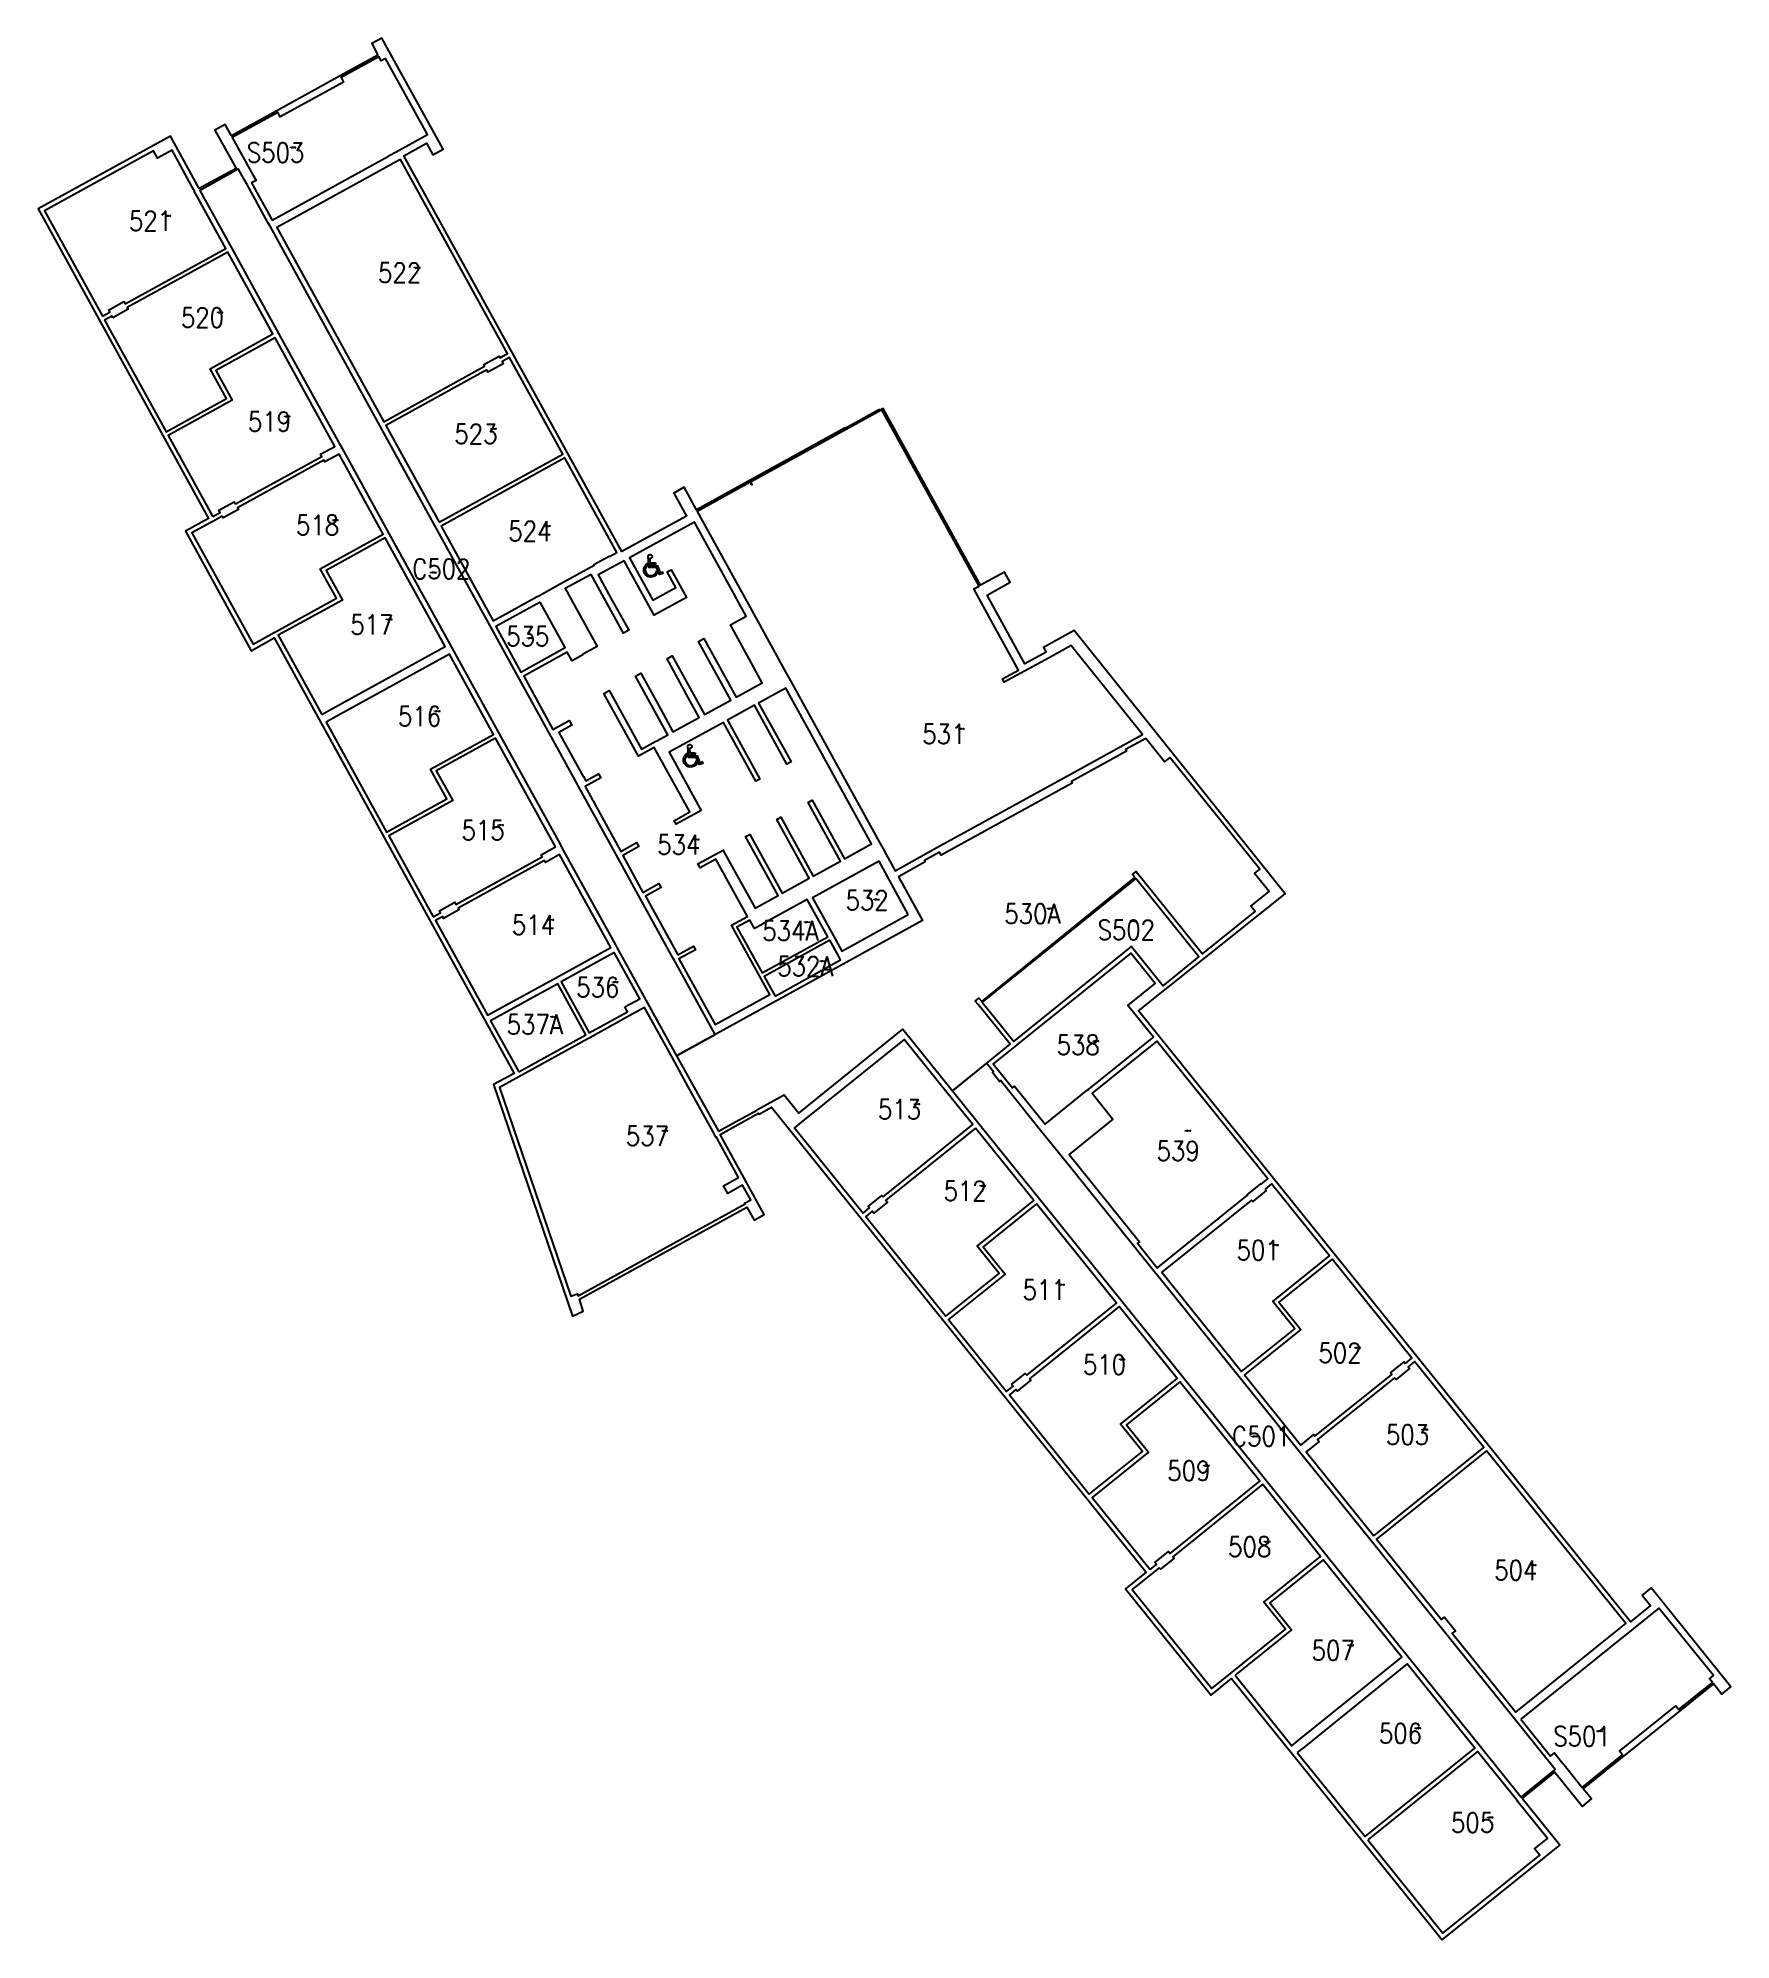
# Model space of a CAD drawing. Header units: inches. Extents: x 69232226 to 69234544, y 27656178 to 27658782.
import ezdxf
from ezdxf.enums import TextEntityAlignment as Align

# ---------------------------------------------------------------- set-up
doc = ezdxf.new("R2010")
doc.units = ezdxf.units.IN
doc.header["$LTSCALE"] = 100
doc.header["$MEASUREMENT"] = 0
doc.layers.get('0').update_dxf_attribs({"linetype": 'CONTINUOUS'})
for name, color, linetype in [('A-IDEN-ICON', 4, 'CONTINUOUS'), ('A-IDEN-SNUM', 4, 'CONTINUOUS'), ('A-IDEN-VNUM', 4, 'CONTINUOUS'), ('AREA-ASSIGN', 7, 'CONTINUOUS'), ('AREA-GROSS', 1, 'CONTINUOUS')]:
    doc.layers.add(name, color=color, linetype=linetype)
doc.layers.get('0').off()
doc.styles.add('ROOMSNUMBER', font='txt.shx', dxfattribs={"height": 1})
doc.styles.add('ROOMVNUMBER', font='simplex8.shx', dxfattribs={"width": 0.85, "height": 0.075})

# ---------------------------------------------------------------- blocks, each defined once
blk = doc.blocks.new('CPHC')
for points in [[(10, 11), (10, 10), (6.4, 10), (6.4, 9), (11.5, 9), (13.3, 4.3), (14.8, 4.9), (15.2, 3.9), (12.7, 3), (10.8, 8), (5.5, 8), (5, 15.8, -2.310496), (6.1, 14.1), (6.3, 11)], [(4.7, 9.6, 1.506288), (10.9, 5.7), (11.5, 4.2, -1.382884), (4.6, 10.7)]]:
    blk.add_lwpolyline(points, format="xyb", close=True)

msp = doc.modelspace()

# ---------------------------------------------------------------- linework, layer by layer
at = {"layer": 'AREA-ASSIGN', "flags": 128}
for points in [[(69232546.6, 27658532.9), (69232705.9, 27658620.6), (69232706.1, 27658620.7), (69232716.7, 27658626.5), (69232759.4, 27658650), (69232702, 27658754.3), (69232695.9, 27658751), (69232692.9, 27658756.6), (69232641.1, 27658728.1), (69232644.5, 27658721.9), (69232557.8, 27658674.2), (69232554.4, 27658680.3), (69232492.1, 27658646), (69232520.2, 27658595), (69232520.2, 27658595), (69232524.7, 27658587), (69232518.6, 27658583.7)], [(69232314.4, 27658401.2), (69232324.4, 27658406.7), (69232322.8, 27658409.6), (69232343.8, 27658421.2), (69232345.4, 27658418.3), (69232483.2, 27658494.2), (69232444, 27658565.3), (69232440, 27658572.6), (69232440.4, 27658572.8), (69232439.2, 27658575), (69232409.6, 27658628.7), (69232389.7, 27658617.8), (69232384.2, 27658627.7), (69232234.9, 27658545.5)], [(69232711.9, 27658610.2), (69232711.7, 27658610.1), (69232553, 27658522.7), (69232699.5, 27658256.7), (69232837.7, 27658332.8), (69232836.4, 27658335.2), (69232857.5, 27658346.7), (69232858.8, 27658344.4), (69232868.9, 27658350), (69232722.4, 27658616)], [(69232450.2, 27658574.9), (69232447.8, 27658573.6), (69232491, 27658495.1), (69232555.6, 27658377.8), (69232638.9, 27658226.4), (69232642, 27658220.9), (69232706.5, 27658103.7), (69232792.8, 27657947), (69232857.5, 27657829.5), (69232940.9, 27657678.1), (69232944, 27657672.5), (69233016.7, 27657540.4), (69233018.8, 27657536.6), (69233018.8, 27657536.6), (69233055.8, 27657469.5), (69233060.8, 27657460.3), (69233100.4, 27657388.5), (69233153.3, 27657417.6), (69233098.1, 27657517.8), (69233095.4, 27657522.6), (69233095.5, 27657522.7), (69233045.3, 27657613.8), (69233023.1, 27657654.2), (69232968.2, 27657753.9), (69232968.2, 27657753.9), (69232962, 27657765.1), (69232928.8, 27657825.5), (69232928.5, 27657826), (69232926.9, 27657828.8), (69232883.2, 27657908.1), (69232847.3, 27657973.3), (69232845.7, 27657976.2), (69232845.2, 27657977.1), (69232770.4, 27658113), (69232694.6, 27658250.6), (69232543.8, 27658524.5), (69232540.9, 27658529.8), (69232512.9, 27658580.5), (69232512.9, 27658580.5), (69232508.5, 27658588.6), (69232500.7, 27658602.7), (69232500.2, 27658602.4)], [(69232328.6, 27658399.1), (69232327.2, 27658401.5), (69232317.2, 27658396), (69232401.5, 27658243), (69232484.1, 27658288.5), (69232461.6, 27658329.4), (69232547.8, 27658376.9), (69232486.1, 27658489), (69232348.3, 27658413.1), (69232349.6, 27658410.7)], [(69232465.4, 27658127), (69232475.4, 27658132.5), (69232473.8, 27658135.5), (69232494.8, 27658147), (69232496.4, 27658144.1), (69232614.7, 27658209.2), (69232613.1, 27658212.2), (69232632.6, 27658222.9), (69232550.6, 27658371.8), (69232469.6, 27658327.1), (69232492.1, 27658286.2), (69232404.3, 27658237.9), (69232465.1, 27658127.6)], [(69232775.3, 27658119.1), (69232944.7, 27658212.4), (69232871.8, 27658344.8), (69232861.6, 27658339.2), (69232863.2, 27658336.2), (69232842.2, 27658324.7), (69232840.6, 27658327.7), (69232702.3, 27658251.6)], [(69233529.6, 27657987.5), (69233522.9, 27657999.6), (69233507.4, 27658027.7), (69233514.7, 27658031.7), (69233381.7, 27658273.2), (69233201.8, 27658174.1), (69233203.9, 27658170.4), (69233203.4, 27658170.1), (69233201.3, 27658173.9), (69233128.8, 27658134), (69233206.2, 27657993.3), (69233250.7, 27657912.5), (69233258.3, 27657898.8), (69233378.1, 27657681.2), (69233383.3, 27657671.7), (69233383.3, 27657671.7), (69233387.4, 27657664.2), (69233399.8, 27657641.9), (69233457.1, 27657673.5), (69233636.6, 27657772.3), (69233712, 27657813.8), (69233738.7, 27657828.6), (69233662.5, 27657923.3), (69233658.3, 27657928.4), (69233643.3, 27657947.1), (69233640.8, 27657950.3), (69233610.5, 27657933.6), (69233610.5, 27657933.6), (69233549.3, 27657899.9), (69233546.7, 27657904.5), (69233568.6, 27657916.5)], [(69232478.2, 27658127.4), (69232465.4, 27658120.3), (69232465.1, 27658120.1), (69232462.5, 27658118.7), (69232436.7, 27658104.5), (69232520.6, 27657952.1), (69232549.3, 27657967.9), (69232549.3, 27657967.9), (69232552.2, 27657969.5), (69232634.8, 27658014.9), (69232612.5, 27658055.3), (69232698.8, 27658102.8), (69232638.4, 27658212.4), (69232618.8, 27658201.7), (69232617.5, 27658204.1), (69232499.2, 27658138.9), (69232500.6, 27658136.5), (69232479.5, 27658125)], [(69232947.6, 27658207.2), (69232778.1, 27658113.9), (69232849.5, 27657984.3), (69232909.4, 27658017.2), (69232909.4, 27658017.3), (69232911.7, 27658018.5), (69232940.9, 27658034.6), (69232987.7, 27658060.4), (69232987.4, 27658061), (69233008.4, 27658072.6), (69233008.8, 27658072), (69233018.9, 27658077.6)], [(69233134.3, 27657724.4), (69233099.8, 27657705.4), (69233097, 27657710.4), (69233118.5, 27657722.3), (69233072.2, 27657806.6), (69233069.9, 27657810.7), (69233048.3, 27657798.8), (69233001.1, 27657884.6), (69233008.3, 27657888.6), (69233035.1, 27657839.8), (69233052.5, 27657808.3), (69233072.3, 27657819.2), (69233073.4, 27657819.8), (69233088.4, 27657828.1), (69233071.1, 27657859.6), (69233044.2, 27657908.3), (69233051.4, 27657912.3), (69233078.3, 27657863.6), (69233095.6, 27657832), (69233131.6, 27657851.8), (69233114.2, 27657883.4), (69233087.4, 27657932.1), (69233094.6, 27657936.1), (69233121.4, 27657887.3), (69233138.8, 27657855.8), (69233174.7, 27657875.6), (69233157.3, 27657907.1), (69233130.5, 27657955.8), (69233137.7, 27657959.8), (69233164.6, 27657911.1), (69233181.9, 27657879.6), (69233217.8, 27657899.3), (69233200.5, 27657930.9), (69233174.2, 27657978.7), (69233195.8, 27657990.6), (69233166.4, 27658043.8), (69233166.4, 27658043.8), (69233124.9, 27658119.3), (69233068.4, 27658088.2), (69233036, 27658070.4), (69233067.8, 27658012.6), (69233099.4, 27658029.9), (69233087.8, 27658051), (69233093.3, 27658054), (69233114.1, 27658016.2), (69233069.8, 27657991.9), (69233046.2, 27658034.9), (69233046.2, 27658034.9), (69233028.8, 27658066.4), (69232993.3, 27658046.9), (69233010.7, 27658015.3), (69233034.9, 27657971.4), (69233027.6, 27657967.4), (69233000.8, 27658016.2), (69233000.8, 27658016.2), (69232983.4, 27658047.7), (69232947.9, 27658028.2), (69232965.3, 27657996.7), (69232965.3, 27657996.7), (69232991.7, 27657948.8), (69232971.7, 27657937.8), (69232972, 27657937.4), (69232957.3, 27657929.3), (69232950.8, 27657941), (69232891.2, 27657908.2), (69232931.2, 27657835.4), (69232953.5, 27657847.7), (69232957.1, 27657841.2), (69232939.2, 27657831.3), (69232972.5, 27657770.9), (69232973, 27657771.1), (69232976.3, 27657765), (69232993.8, 27657774.6), (69232996.8, 27657769.1), (69232975.1, 27657757.2), (69233024, 27657668.4), (69233045.6, 27657680.3), (69233048.7, 27657674.8), (69233026.7, 27657662.7), (69233054.5, 27657612.2), (69233076.3, 27657624.2), (69233079.1, 27657619.2), (69233079.3, 27657619.3), (69233079.3, 27657618.8), (69233057.9, 27657607), (69233102.1, 27657526.6), (69233123.8, 27657538.5), (69233126.6, 27657533.5), (69233126.5, 27657533.5), (69233103.8, 27657521), (69233153.2, 27657431.2), (69233228, 27657472.4), (69233214.5, 27657497), (69233175.8, 27657567.2), (69233197.4, 27657579.1), (69233154.2, 27657657.6), (69233132.6, 27657645.7), (69233129.6, 27657651.2), (69233164.1, 27657670.2), (69233165.4, 27657667.9), (69233207.9, 27657590.7), (69233239.4, 27657608.1), (69233195.1, 27657688.5), (69233200.6, 27657691.5), (69233244.9, 27657611.1), (69233282.1, 27657631.6), (69233237.8, 27657712), (69233243.3, 27657715), (69233287.6, 27657634.6), (69233324.8, 27657655.1), (69233280.6, 27657735.5), (69233286, 27657738.5), (69233330.3, 27657658.1), (69233367.5, 27657678.6), (69233323.3, 27657759), (69233323.3, 27657759), (69233294.4, 27657811.4), (69233294.4, 27657811.4), (69233250.1, 27657892), (69233212.8, 27657871.5), (69233257.2, 27657790.9), (69233251.7, 27657787.9), (69233207.3, 27657868.5), (69233170.1, 27657848), (69233214.5, 27657767.4), (69233209, 27657764.3), (69233164.6, 27657844.9), (69233090.4, 27657804.1), (69233133, 27657726.7)], [(69232614.7, 27657855.8), (69232624.5, 27657861.1), (69232624.5, 27657861.1), (69232783.6, 27657948.8), (69232701.6, 27658097.6), (69232620.5, 27658053), (69232642.8, 27658012.6), (69232555, 27657964.3)], [(69232913.5, 27658009.8), (69232853, 27657976.5), (69232887.3, 27657914), (69232947.9, 27657947.4)], [(69232630.3, 27657850.6), (69232620.5, 27657845.3), (69232703.4, 27657694.7), (69232786.1, 27657740.2), (69232763.5, 27657781.1), (69232849.7, 27657828.6), (69232789.4, 27657938.2), (69232630.3, 27657850.6)], [(69232767.3, 27657578.6), (69232777.4, 27657584.1), (69232775.7, 27657587.1), (69232796.7, 27657598.7), (69232798.4, 27657595.7), (69232916.6, 27657660.8), (69232915, 27657663.8), (69232934.6, 27657674.6), (69232852.6, 27657823.5), (69232771.5, 27657778.8), (69232794, 27657737.9), (69232706.3, 27657689.6)], [(69233478.2, 27657340.6), (69233527.5, 27657380.2), (69233557.1, 27657404.1), (69233513.3, 27657458.5), (69233509.6, 27657463.2), (69233514.6, 27657467.2), (69233518.4, 27657462.6), (69233728.1, 27657632.7), (69233724.9, 27657636.6), (69233730, 27657640.7), (69233820.7, 27657527.9), (69233892.9, 27657586), (69233887.1, 27657593.3), (69233912, 27657613.3), (69233892, 27657638.2), (69233899.2, 27657644), (69233776, 27657797), (69233768.8, 27657791.2), (69233743.2, 27657823), (69233715.4, 27657807.7), (69233716.6, 27657805.5), (69233641.2, 27657764), (69233642.4, 27657761.8), (69233462.9, 27657663), (69233460.5, 27657667.3), (69233439.9, 27657656), (69233441.1, 27657653.8), (69233404.3, 27657633.6), (69233437.2, 27657573.9), (69233100.4, 27657388.5), (69233157.8, 27657285), (69233210.4, 27657314), (69233210.3, 27657314.3), (69233247.8, 27657335), (69233267.9, 27657310), (69233410.4, 27657424.8)], [(69232780.2, 27657579), (69232770.2, 27657573.5), (69232841.6, 27657443.9), (69232935.9, 27657495.8), (69233010.4, 27657536.8), (69232940.4, 27657664.1), (69232920.8, 27657653.3), (69232919.5, 27657655.7), (69232801.2, 27657590.6), (69232802.5, 27657588.2), (69232781.5, 27657576.6)], [(69233417.8, 27657582.1), (69233377.8, 27657654.8), (69233286.7, 27657604.6), (69233315.4, 27657552.6), (69233326.7, 27657531.9)], [(69233217.5, 27657568.4), (69233207, 27657562.7), (69233200.6, 27657574.3), (69233183.2, 27657564.7), (69233217.8, 27657501.8), (69233307.8, 27657551.4), (69233279.5, 27657602.6), (69233217.5, 27657568.5), (69233217.5, 27657568.4)], [(69233235.3, 27657470.2), (69233325.2, 27657519.6), (69233322.1, 27657525.3), (69233310.3, 27657546.8), (69233220.4, 27657497.2)], [(69233029.8, 27657455.3), (69233050.1, 27657466.4), (69233015.2, 27657529.8), (69233014.5, 27657529.4), (69232942.3, 27657489.6), (69232980.8, 27657419.8), (69233033.4, 27657448.7)], [(69233563.7, 27657401.1), (69233534.1, 27657377.2), (69233539.5, 27657370.5), (69233549.2, 27657358.5), (69233560.4, 27657344.6), (69233563.1, 27657346.8), (69233605.1, 27657294.6), (69233662.8, 27657341.1), (69233664.9, 27657342.7), (69233664.9, 27657342.8), (69233753.5, 27657414.1), (69233718.5, 27657457.5), (69233755.9, 27657487.6), (69233722.5, 27657528.9), (69233568.8, 27657405.1)], [(69232884.3, 27657366.3), (69232976.3, 27657417), (69232937.7, 27657487.1), (69232845.7, 27657436.4)], [(69233094.7, 27657385.4), (69233056.6, 27657454.5), (69233036.4, 27657443.4), (69232981.5, 27657413.1), (69232979.1, 27657411.8), (69232884.3, 27657359.6), (69232858.1, 27657345.2), (69232955.7, 27657059.2), (69232964.7, 27657062.3), (69232965.6, 27657059.7), (69233194.3, 27657185.6), (69233193.6, 27657186.7), (69233202, 27657191.3), (69233191, 27657211.2), (69233170.5, 27657199.9), (69233164.7, 27657210.4), (69233185.3, 27657221.7), (69233155.9, 27657275), (69233154.7, 27657277.2), (69233154.4, 27657277), (69233150.4, 27657284.3), (69233116.4, 27657345.9)], [(69233383.4, 27657195.1), (69233506.4, 27657294.1), (69233472.6, 27657336), (69233412.3, 27657410.9), (69233275.4, 27657300.7), (69233270.7, 27657296.9), (69233261.8, 27657289.7), (69233355.8, 27657172.9), (69233364.7, 27657180), (69233363, 27657182.2), (69233381.7, 27657197.2)], [(69233758, 27657408.4), (69233669.4, 27657337.1), (69233698, 27657301.5), (69233638.3, 27657253.4), (69233734.6, 27657133.8), (69233731.9, 27657131.6), (69233758.8, 27657098.1), (69233759.5, 27657098.6), (69233882.3, 27657197.5), (69233881.8, 27657198.1), (69233900.5, 27657213.1), (69233901, 27657212.5), (69233910, 27657219.7)], [(69234293, 27656424.2), (69234292.2, 27656425.3), (69234247.8, 27656480.4), (69234157.2, 27656593), (69234142.1, 27656611.7), (69234051.7, 27656724), (69233957.1, 27656841.4), (69233953.2, 27656846.4), (69233870.5, 27656949), (69233759.2, 27657087.3), (69233757.1, 27657089.9), (69233756.4, 27657090.7), (69233726.8, 27657127.5), (69233628.8, 27657249.2), (69233599, 27657286.3), (69233555.3, 27657340.5), (69233544.1, 27657354.4), (69233542.7, 27657353.3), (69233533.3, 27657365.5), (69233534.4, 27657366.4), (69233525, 27657378.2), (69233478.2, 27657340.6), (69233513.8, 27657296.3), (69233597.3, 27657192.6), (69233710.5, 27657052), (69233793.6, 27656948.8), (69233903.1, 27656812.9), (69233903.3, 27656812.7), (69233903.3, 27656812.7), (69233906.9, 27656808.2), (69233989.9, 27656705), (69234102.9, 27656564.7), (69234201.3, 27656442.5), (69234257.1, 27656373.3), (69234303.3, 27656410.5), (69234303.8, 27656410.9)], [(69233510, 27657289.5), (69233387.1, 27657190.5), (69233389.2, 27657187.9), (69233370.5, 27657172.8), (69233368.4, 27657175.5), (69233359.5, 27657168.3), (69233469.4, 27657031.8), (69233542.2, 27657090.3), (69233512, 27657127.7), (69233589.8, 27657190.4)], [(69233906.3, 27657205.9), (69233908.1, 27657203.8), (69233889.4, 27657188.7), (69233887.6, 27657190.9), (69233764.8, 27657091.9), (69233874.3, 27656955.9), (69233947.2, 27657014.6), (69233917.1, 27657052), (69233994.7, 27657114.5), (69233915.3, 27657213.1)], [(69233559.3, 27656938.4), (69233578, 27656953.4), (69233580.1, 27656950.8), (69233703, 27657049.8), (69233593.5, 27657185.8), (69233520.3, 27657126.8), (69233550.4, 27657089.5), (69233473.1, 27657027.2), (69233552.5, 27656928.6), (69233561.4, 27656935.8)], [(69234098.5, 27656967.2), (69234107.5, 27656974.4), (69233998.4, 27657109.9), (69233925.4, 27657051.1), (69233955.5, 27657013.7), (69233878, 27656951.3), (69233955.3, 27656855.3), (69233973, 27656869.6), (69233974.7, 27656867.5), (69234079.9, 27656952.1), (69234078.1, 27656954.3), (69234096.8, 27656969.3)], [(69233665.7, 27656788), (69233738.5, 27656846.5), (69233708.4, 27656883.9), (69233786.2, 27656946.5), (69233706.7, 27657045.2), (69233583.8, 27656946.2), (69233585.5, 27656944.1), (69233566.8, 27656929), (69233565.1, 27656931.2), (69233556.2, 27656924)], [(69234055.5, 27656730.8), (69234206, 27656852), (69234111.2, 27656969.8), (69234102.2, 27656962.6), (69234104.3, 27656960), (69234085.7, 27656944.9), (69234083.5, 27656947.5), (69233978.4, 27656862.9), (69233980.5, 27656860.3), (69233962.8, 27656846)], [(69233748.9, 27656684.7), (69233757.8, 27656691.9), (69233755.6, 27656694.6), (69233774.3, 27656709.6), (69233776.5, 27656707), (69233899.4, 27656805.9), (69233789.8, 27656942), (69233716.6, 27656883), (69233746.7, 27656845.6), (69233669.4, 27656783.4)], [(69234209.7, 27656847.4), (69234059.2, 27656726.2), (69234147.8, 27656616.2), (69234152.3, 27656619.8), (69234167.3, 27656601.1), (69234162.8, 27656597.5), (69234249.7, 27656489.6), (69234391.5, 27656603.8), (69234400.2, 27656610.8)], [(69233761.4, 27656687.3), (69233749.9, 27656678.1), (69233724.5, 27656657.6), (69233833.6, 27656522.1), (69233859.1, 27656542.6), (69233934.4, 27656603.2), (69233904.6, 27656640.1), (69233982.4, 27656702.8), (69233903.1, 27656801.4), (69233901.2, 27656799.9), (69233780.1, 27656702.4), (69233781.8, 27656700.3), (69233763.1, 27656685.2)], [(69233865.3, 27656540.1), (69233943, 27656443.6), (69233951.8, 27656450.7), (69234093.5, 27656564.8), (69233986.1, 27656698.2), (69233912.9, 27656639.2), (69233942.6, 27656602.3)], [(69234256.6, 27656479.8), (69234297.3, 27656429.3), (69234302.6, 27656433.7), (69234303.5, 27656432.6), (69234314.2, 27656419.3), (69234315.8, 27656417.3), (69234317.6, 27656415.1), (69234340.6, 27656386.5), (69234395.9, 27656431), (69234391.9, 27656436), (69234469, 27656498.1), (69234473, 27656493.1), (69234519.1, 27656530.2), (69234515.1, 27656535.1), (69234520.4, 27656539.5), (69234445.8, 27656632.1), (69234410.3, 27656603.5), (69234407.7, 27656601.5), (69234407.7, 27656601.4), (69234399, 27656594.4)], [(69233950.5, 27656434.3), (69234043.3, 27656319.1), (69234193.8, 27656440.3), (69234101, 27656555.5), (69233959.3, 27656441.3)], [(69234046.9, 27656314.5), (69234149.9, 27656186.7), (69234282.6, 27656293.6), (69234275.5, 27656302.4), (69234293.3, 27656316.7), (69234253.2, 27656366.4), (69234251.4, 27656368.7), (69234197.5, 27656435.7)]]:
    msp.add_lwpolyline(points, close=True, dxfattribs=at)
at = {"layer": 'AREA-ASSIGN'}
msp.add_lwpolyline([(69233729.3, 27657631.1), (69233519, 27657461.8), (69233562.2, 27657408.2), (69233723.5, 27657538.1), (69233766.7, 27657484.4), (69233815.7, 27657523.9), (69233729.3, 27657631.1)], close=True, dxfattribs=at)
at = {"layer": 'AREA-GROSS'}
msp.add_lwpolyline([(69233378.6, 27658273.5), (69233331.5, 27658247.6), (69233331.2, 27658248.3), (69233127.6, 27658136.1), (69233110.7, 27658166.9), (69233096.7, 27658159.1), (69233114, 27658127.6), (69233025.6, 27658078.9), (69232727.1, 27658621.1), (69232758, 27658638.2), (69232766.9, 27658622.1), (69232780.9, 27658629.8), (69232697, 27658782.2), (69232683, 27658774.5), (69232691.6, 27658758.7), (69232639.9, 27658730.3), (69232639.8, 27658730.5), (69232553.1, 27658682.7), (69232553.2, 27658682.5), (69232490.9, 27658648.2), (69232482.3, 27658664), (69232468.3, 27658656.2), (69232497.2, 27658603.7), (69232446.7, 27658576.3), (69232407.3, 27658647.9), (69232226.1, 27658548.1), (69232459.4, 27658124.4), (69232427.9, 27658107), (69232518.1, 27657943.2), (69232549.6, 27657960.6), (69232878, 27657364.3), (69232850, 27657348.9), (69232958.2, 27657031.7), (69232972.8, 27657038.5), (69232967.6, 27657055.1), (69233196.7, 27657181.3), (69233206.6, 27657163.3), (69233220.6, 27657171), (69233160.2, 27657280.6), (69233212.9, 27657309.6), (69233213.4, 27657308.6), (69233230.6, 27657318.1), (69233743.4, 27656681.2), (69233715.4, 27656658.6), (69233832.7, 27656513), (69233860.6, 27656535.5), (69234148.9, 27656177.5), (69234310.1, 27656307.4), (69234258.6, 27656371.3), (69234303.3, 27656407.3), (69234341, 27656360.5), (69234353.4, 27656370.6), (69234342.2, 27656384.5), (69234520.7, 27656528.2), (69234531.9, 27656514.3), (69234544.4, 27656524.3), (69234435.3, 27656659.8), (69234422.8, 27656649.7), (69234434.3, 27656635.4), (69234406.7, 27656613.2), (69233732.9, 27657450), (69233933.7, 27657610.2), (69233644.8, 27657970.7), (69233602.8, 27657947.6), (69233606.4, 27657941), (69233577.5, 27657925.1), (69233525.6, 27658019.4), (69233557.1, 27658036.8), (69233549.4, 27658050.8), (69233516.8, 27658032.9), (69233383.6, 27658274.9), (69233379.2, 27658272.4)], close=True, dxfattribs=at)

# ---------------------------------------------------------------- block references
at = {"layer": 'A-IDEN-ICON', "lineweight": -3, "xscale": 2, "yscale": 2, "zscale": 2}
for p in [(69233051.5, 27658041.3), (69233105.9, 27657781.1)]:
    msp.add_blockref('CPHC', p, dxfattribs=at)

# ---------------------------------------------------------------- texts
at = {"layer": 'A-IDEN-SNUM', "linetype": 'ByBlock', "style": 'ROOMSNUMBER'}
for s, p in [('172GS50300', (69232570.8, 27658631.8)), ('172G052100', (69232399.6, 27658538.2)), ('172G052200', (69232740.8, 27658467.2)), ('172G052000', (69232470.7, 27658405.8)), ('172G051900', (69232562.7, 27658263.5)), ('172G052300', (69232845.3, 27658246.6)), ('172G051800', (69232628.5, 27658121.6)), ('172G052400', (69232919.2, 27658113.4)), ('172GC50200', (69232763, 27658049.6)), ('172G051700', (69232702.7, 27657985.3)), ('172G053500', (69232895.3, 27657959.7)), ('172G051600', (69232768.1, 27657859.9)), ('172G053100', (69233486.1, 27657835.6)), ('172G051500', (69232855, 27657703.8)), ('172G053400', (69233122.9, 27657684)), ('172G053200', (69233369.7, 27657601.8)), ('172G051400', (69232923.9, 27657574.2)), ('172G0534A0', (69233274.7, 27657570.9)), ('172G0530A0', (69233607.3, 27657589.4)), ('172GS50200', (69233721.2, 27657572.3)), ('172G0532A0', (69233296.1, 27657517.5)), ('172G053600', (69233012, 27657488.7)), ('172G0537A0', (69232927.2, 27657441.4)), ('172G053800', (69233670.1, 27657407.9)), ('172G051300', (69233425.3, 27657321.5)), ('172G053700', (69233079.9, 27657285.2)), ('172G053900', (69233796.2, 27657285.3)), ('172G051200', (69233515.2, 27657209.9)), ('172G050100', (69233916.3, 27657128.7)), ('172G051100', (69233623.3, 27657074.4)), ('172G051000', (69233705.9, 27656971.9)), ('172G050200', (69234028.5, 27656988.1)), ('172GC50100', (69233887.4, 27656866.4)), ('172G050300', (69234120.8, 27656875.9)), ('172G050900', (69233821.6, 27656826.6)), ('172G050800', (69233904.8, 27656722.5)), ('172G050400', (69234269.2, 27656690.4)), ('172G050700', (69234019.1, 27656580.5)), ('172G050600', (69234111.1, 27656466.9)), ('172GS50100', (69234359.9, 27656463)), ('172G050500', (69234210.1, 27656344.7))]:
    msp.add_text(s, height=1, dxfattribs=at).set_placement(p)
at = {"layer": 'A-IDEN-VNUM', "linetype": 'ByBlock', "style": 'ROOMVNUMBER', "width": 0.85}
for s, p in [('S503', (69232551.3, 27658625.3)), ('521', (69232380.1, 27658531.7)), ('522', (69232721.3, 27658460.7)), ('520', (69232451.2, 27658399.3)), ('519', (69232543.2, 27658257)), ('523', (69232825.8, 27658240.1)), ('518', (69232609, 27658115.1)), ('524', (69232899.7, 27658106.9)), ('C502', (69232778.4, 27658055.2)), ('517', (69232683.2, 27657978.8)), ('535', (69232896.7, 27657963)), ('516', (69232748.6, 27657853.4)), ('531', (69233466.6, 27657829)), ('515', (69232835.5, 27657697.3)), ('534', (69233103.5, 27657677.5)), ('532', (69233361.4, 27657601.3)), ('530A', (69233587.8, 27657582.9)), ('514', (69232904.4, 27657567.6)), ('534A', (69233256.4, 27657559.6)), ('S502', (69233716.3, 27657560.7)), ('532A', (69233276.7, 27657510.9)), ('536', (69232992.5, 27657482.2)), ('537A', (69232906.3, 27657431.3)), ('538', (69233650.5, 27657403.2)), ('513', (69233405.8, 27657315)), ('537', (69233060.5, 27657278.7)), ('539', (69233787.3, 27657258.2)), ('512', (69233495.7, 27657203.4)), ('501', (69233896.9, 27657122.1)), ('511', (69233603.9, 27657067.9)), ('510', (69233686.4, 27656965.4)), ('502', (69234009, 27656981.5)), ('C501', (69233901, 27656867.3)), ('503', (69234101.4, 27656869.4)), ('509', (69233802.1, 27656820.1)), ('508', (69233885.3, 27656715.9)), ('504', (69234249.7, 27656683.9)), ('507', (69233999.6, 27656574)), ('506', (69234091.7, 27656460.4)), ('S501', (69234340.4, 27656456.5)), ('505', (69234190.6, 27656338.2))]:
    msp.add_text(s, height=27, dxfattribs=at).set_placement(p, align=Align.MIDDLE_CENTER)

doc.saveas('drawing.dxf')
